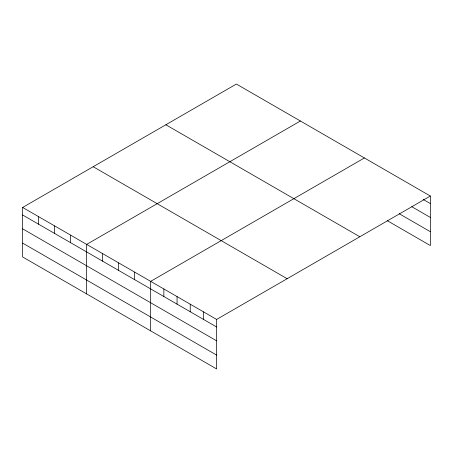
<?xml version="1.0" encoding="UTF-8"?>
<svg xmlns="http://www.w3.org/2000/svg" width="453" height="453" viewBox="0 0 453 453"><rect width="100%" height="100%" fill="white"/><g stroke="black" fill="none" stroke-linecap="round" stroke-linejoin="round"><path stroke-width="0.68" d="M430.35 196.036L236.381 84.048L22.65 207.446L22.65 256.964L216.619 368.952L216.619 319.433L430.35 196.036L430.35 245.554L387.185 220.634M300.39 121.002L86.659 244.399L86.659 293.923M364.399 157.961L150.668 281.358L150.668 330.877M423.153 199.428L430.35 203.584M411.766 206.704L430.35 217.434M399.172 213.703L430.35 231.704M165.849 124.768L359.818 236.755M93.182 166.727L287.151 278.708M22.65 207.446L216.619 319.433M22.65 214.994L216.619 326.981M22.65 228.844L216.619 340.832M22.65 243.114L216.619 355.101M203.425 311.817L203.425 319.365M190.237 304.201L190.237 311.749M177.049 296.585L177.049 304.139M163.856 288.969L163.856 296.522M134.666 272.117L134.666 279.665M118.663 262.876L118.663 270.43M102.661 253.64L102.661 261.188M70.657 235.164L70.657 242.712M54.654 225.922L54.654 233.471M38.652 216.687L38.652 224.235"/></g></svg>
